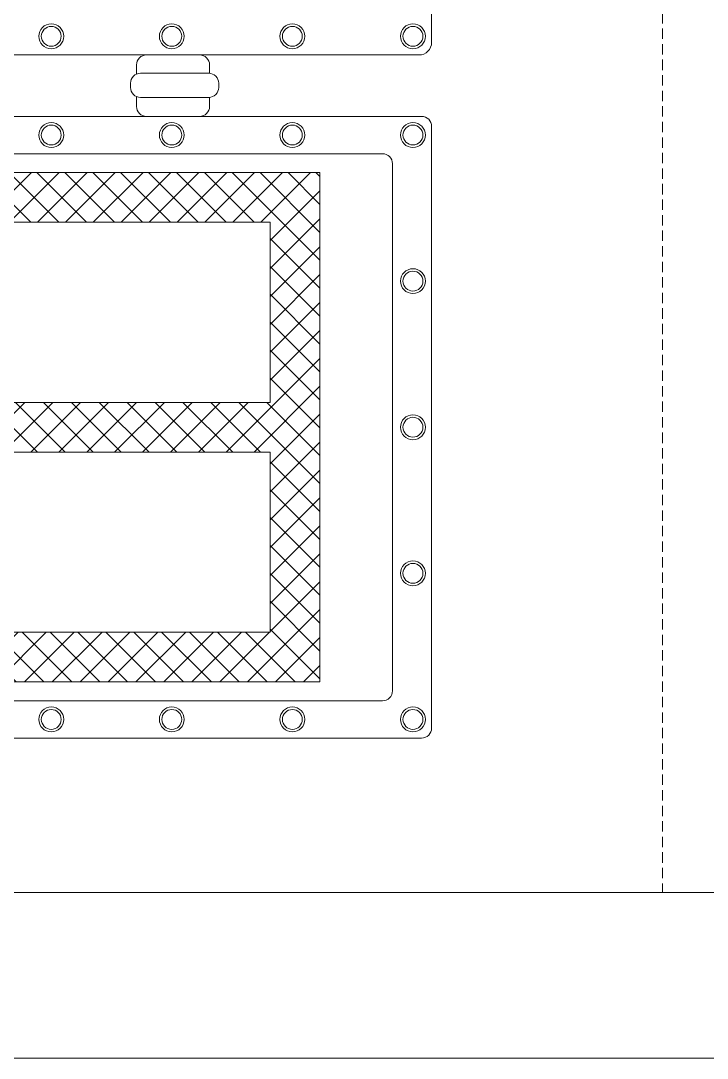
# Model space of a CAD drawing. Header units: millimetres. Extents: x 32626 to 72822, y 60047 to 123188.
# Drawn here: x 33639 to 33971, y 68575 to 69075 of the extents above; entities that cross this region are included whole.
import ezdxf

# ---------------------------------------------------------------- set-up
doc = ezdxf.new("R2010")
doc.units = ezdxf.units.MM
doc.header["$LTSCALE"] = 10
doc.linetypes.add('DASHED', pattern=[0.75, 0.5, -0.25])
for name, color, linetype, lineweight in [('1轮廓实线层', 7, 'Continuous', 18), ('2细线层', 4, 'Continuous', 18), ('图框层', 7, 'Continuous', 18)]:
    doc.layers.add(name, color=color, linetype=linetype, lineweight=lineweight)

msp = doc.modelspace()

# ---------------------------------------------------------------- hatches: boundary and pattern name
at = {"layer": '1轮廓实线层'}
h = msp.add_hatch(dxfattribs=at)
h.set_pattern_fill('ANSI37', color=256, scale=3, style=0)
h.set_pattern_definition([(45, (1626.673, 2082.644), (-6.7351921, 6.7351921), []), (135, (1626.673, 2082.644), (-6.7351921, -6.7351921), [])])
h.paths.add_polyline_path([(33783.76, 68756.33), (33783.76, 69002.19), (33049.69, 69002.19), (33049.69, 68756.33)])
h.paths.add_polyline_path([(33759.76, 68780.33), (33759.76, 68867.26), (33073.69, 68867.26), (33073.69, 68780.33)], flags=16)
h.paths.add_polyline_path([(33759.76, 68891.26), (33759.76, 68978.19), (33073.69, 68978.19), (33073.69, 68891.26)], flags=16)

# ---------------------------------------------------------------- linework, layer by layer
for p, q in [((33485.38, 69029.26), (33832.83, 69029.26)), ((33019.53, 69011.26), (33813.93, 69011.26)), ((33049.69, 69002.19), (33783.76, 69002.19)), ((33783.76, 68756.33), (33783.76, 69002.19)), ((33073.69, 68978.19), (33759.76, 68978.19)), ((33759.76, 68891.26), (33759.76, 68978.19)), ((33759.76, 68891.26), (33073.69, 68891.26)), ((33759.76, 68867.26), (33073.69, 68867.26)), ((33759.76, 68780.33), (33759.76, 68867.26)), ((33759.76, 68780.33), (33073.69, 68780.33)), ((33783.76, 68756.33), (33049.69, 68756.33)), ((33019.53, 68747.26), (33813.93, 68747.26)), ((33002.43, 68729.26), (33832.83, 68729.26))]:
    msp.add_line(p, q, dxfattribs=at)
at = {"layer": '1轮廓实线层', "linetype": 'DASHED'}
msp.add_lwpolyline([(32826.01, 69694.14), (33949.14, 69694.14), (33949.14, 68654.76), (32826.01, 68654.76)], close=True, dxfattribs=at)
at = {"layer": '1轮廓实线层'}
for points in [[(33831.63, 69058.91), (33003.63, 69058.91, -0.414214), (32997.63, 69064.91), (32997.63, 69532.91, -0.414214), (33003.63, 69538.91)], [(33831.63, 69538.91, -0.414214), (33837.63, 69532.91), (33837.63, 69064.91, -0.414214), (33831.63, 69058.91)], [(33730.45, 69050.03), (33730.45, 69054.11, 0.414214), (33725.65, 69058.91), (33700.01, 69058.91, 0.414214), (33695.21, 69054.11), (33695.21, 69049.66)], [(33695.21, 69038.81), (33695.21, 69034.06, 0.414214), (33700.01, 69029.26), (33725.65, 69029.26, 0.414214), (33730.45, 69034.06), (33730.45, 69038.44)], [(33832.83, 69029.26, -0.414214), (33837.63, 69024.46), (33837.63, 68734.06, -0.414214), (33832.83, 68729.26)], [(33813.93, 69011.26, -0.414214), (33818.73, 69006.46), (33818.73, 68752.06, -0.414214), (33813.93, 68747.26)]]:
    msp.add_lwpolyline(points, format="xyb", dxfattribs=at)
msp.add_lwpolyline([(33734.88, 69045.24, 0.414214), (33730.08, 69050.04), (33697.08, 69050.04, 0.414214), (33692.28, 69045.24), (33692.28, 69043.23, 0.414214), (33697.08, 69038.43), (33730.08, 69038.43, 0.414214), (33734.88, 69043.23)], format="xyb", close=True, dxfattribs=at)
for centre, radius in [((33654.03, 69067.91), 6), ((33654.03, 69067.91), 4.8), ((33712.23, 69067.91), 6), ((33712.23, 69067.91), 4.8), ((33770.43, 69067.91), 6), ((33770.43, 69067.91), 4.8), ((33828.63, 69067.91), 6), ((33828.63, 69067.91), 4.8), ((33654.03, 69020.26), 6), ((33654.03, 69020.26), 4.8), ((33712.23, 69020.26), 6), ((33712.23, 69020.26), 4.8), ((33770.43, 69020.26), 6), ((33770.43, 69020.26), 4.8), ((33828.63, 69020.26), 6), ((33828.63, 69020.26), 4.8), ((33828.63, 68949.76), 6), ((33828.63, 68949.76), 4.8), ((33828.63, 68879.26), 6), ((33828.63, 68879.26), 4.8), ((33828.63, 68808.76), 6), ((33828.63, 68808.76), 4.8), ((33654.03, 68738.26), 6), ((33654.03, 68738.26), 4.8), ((33712.23, 68738.26), 6), ((33712.23, 68738.26), 4.8), ((33770.43, 68738.26), 6), ((33770.43, 68738.26), 4.8), ((33828.63, 68738.26), 6), ((33828.63, 68738.26), 4.8)]:
    msp.add_circle(centre, radius, dxfattribs=at)
at = {"layer": '2细线层'}
msp.add_line((37378.01, 68574.76), (32626.01, 68574.76), dxfattribs=at)
at = {"layer": '图框层'}
msp.add_line((32826.01, 68654.76), (37298.01, 68654.76), dxfattribs=at)

doc.saveas('drawing.dxf')
